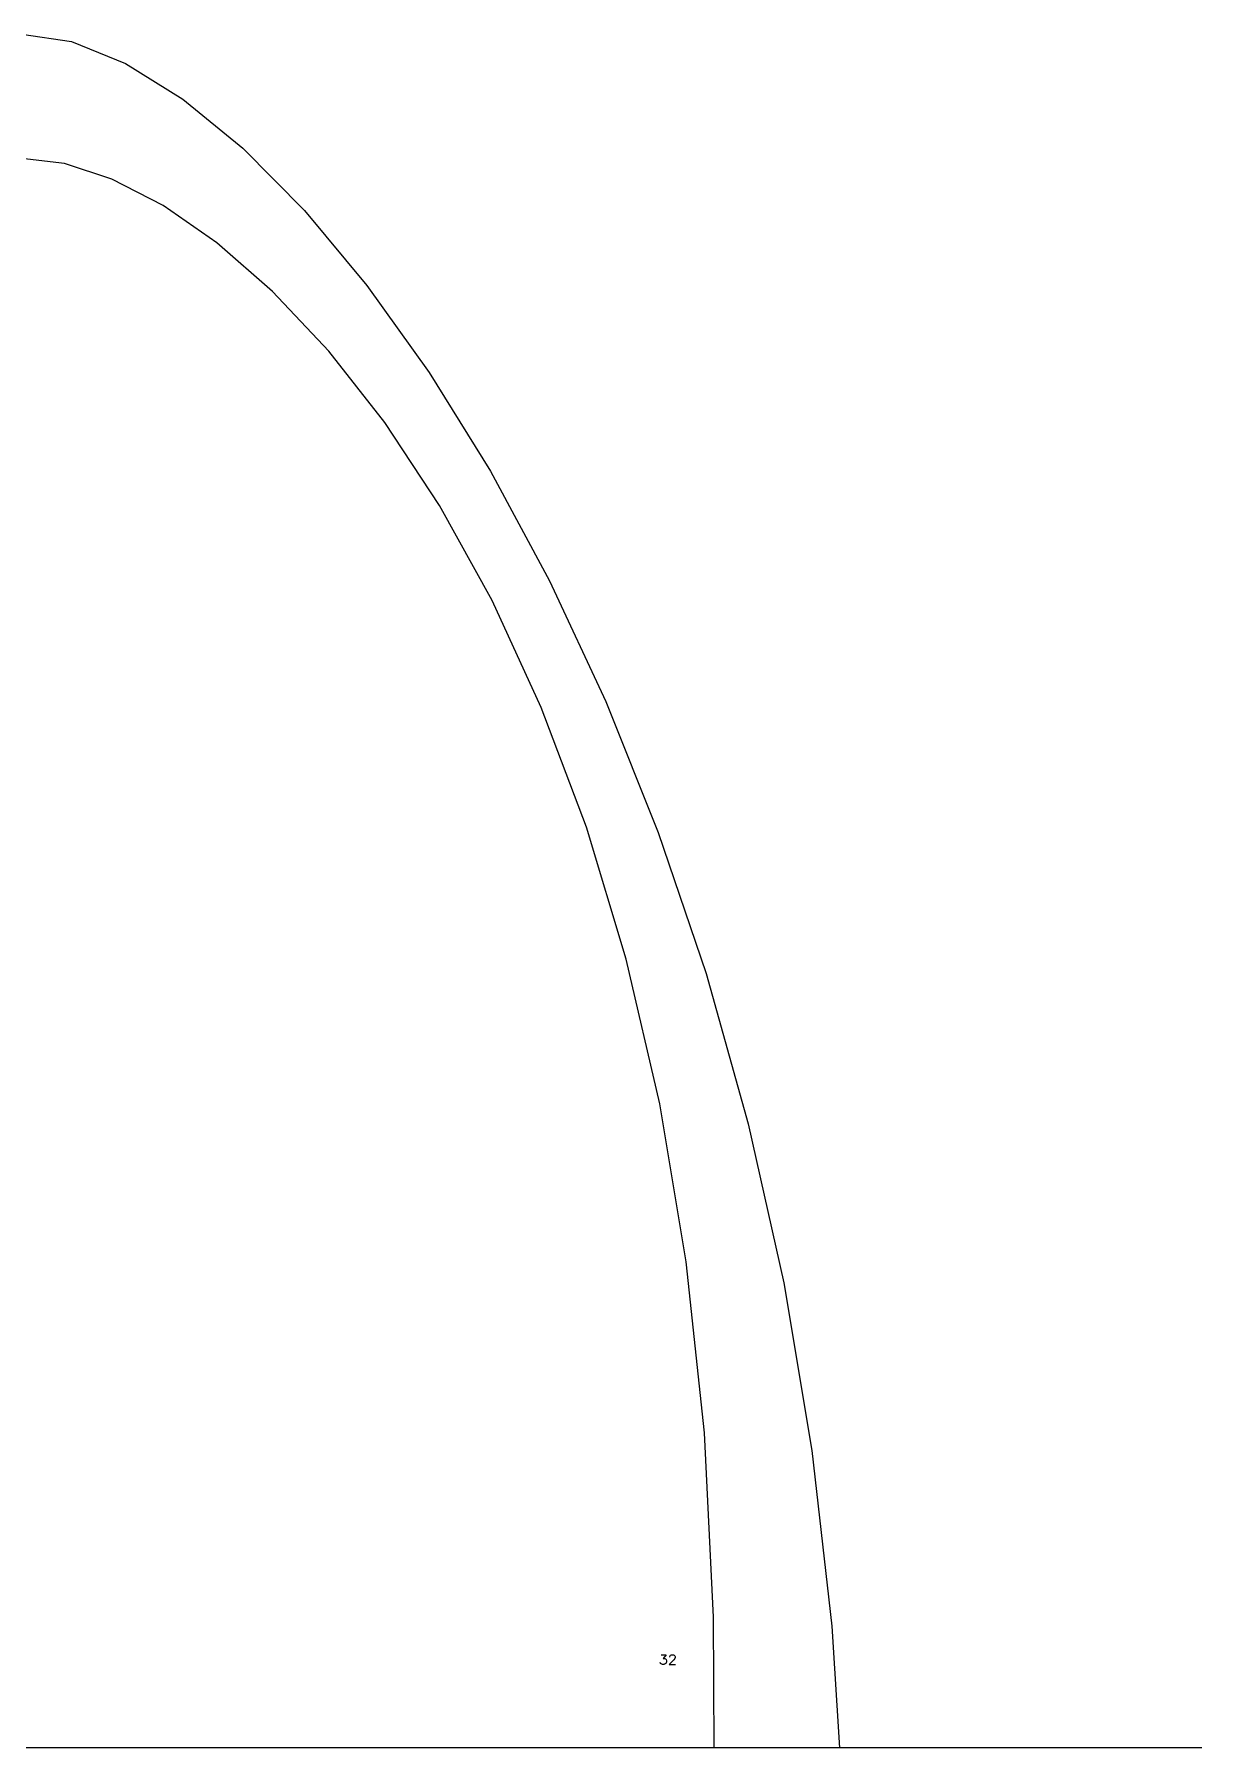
# Model space of a CAD drawing. Extents: x 57 to 189, y -88 to -29.
# Drawn here: x 133.29 to 139.44, y -37.95 to -28.92 of the extents above; entities that cross this region are included whole.
import ezdxf

# ---------------------------------------------------------------- set-up
doc = ezdxf.new("R2010")
doc.units = 0
doc.layers.get('0').update_dxf_attribs({"linetype": 'CONTINUOUS'})
doc.layers.add('ARCHES', color=18, linetype='CONTINUOUS')

msp = doc.modelspace()

# ---------------------------------------------------------------- linework, layer by layer
msp.add_lwpolyline([(139.4364, -37.9467), (59.0158, -37.9467)])
at = {"layer": 'ARCHES'}
for points in [[(133.2211, -28.9209), (133.4824, -28.9597), (133.7668, -29.0743), (134.0694, -29.2625), (134.3856, -29.5217), (134.7104, -29.8496), (135.0392, -30.2439), (135.367, -30.7021), (135.6892, -31.2218), (136.0009, -31.8006), (136.2974, -32.4362), (136.5738, -33.1261), (136.8253, -33.868), (137.0473, -34.6595), (137.2347, -35.4981), (137.383, -36.3814), (137.4873, -37.3072), (137.5292, -37.9467), (137.5179, -37.9467), (137.4946, -37.9467), (137.461, -37.9467), (137.4188, -37.9467), (137.3698, -37.9467), (137.3156, -37.9467), (137.2579, -37.9467), (137.1986, -37.9467), (137.1392, -37.9467), (137.0816, -37.9467), (137.0274, -37.9467), (136.9783, -37.9467), (136.9361, -37.9467), (136.9025, -37.9467), (136.8793, -37.9467), (136.868, -37.9467), (136.8648, -37.2594), (136.8171, -36.288), (136.721, -35.3871), (136.5818, -34.5558), (136.4046, -33.7928), (136.1948, -33.0971), (135.9576, -32.4676), (135.698, -31.9032), (135.4214, -31.4029), (135.133, -30.9655), (134.838, -30.5899), (134.5416, -30.2751), (134.249, -30.02), (133.9654, -29.8235), (133.6961, -29.6844), (133.4463, -29.6018), (133.2211, -29.5745)], [(136.5882, -37.4573), (136.6147, -37.4573), (136.6003, -37.4765), (136.6075, -37.4765), (136.6123, -37.4789), (136.6147, -37.4813), (136.6171, -37.4886), (136.6171, -37.4934), (136.6147, -37.5006), (136.6099, -37.5054), (136.6027, -37.5078), (136.5955, -37.5078), (136.5882, -37.5054), (136.5858, -37.503), (136.5834, -37.4982)], [(136.634, -37.4693), (136.634, -37.4669), (136.6364, -37.4621), (136.6388, -37.4597), (136.6436, -37.4573), (136.6532, -37.4573), (136.658, -37.4597), (136.6604, -37.4621), (136.6629, -37.4669), (136.6629, -37.4717), (136.6604, -37.4765), (136.6556, -37.4837), (136.6316, -37.5078), (136.6653, -37.5078)]]:
    msp.add_lwpolyline(points, dxfattribs=at)

doc.saveas('drawing.dxf')
